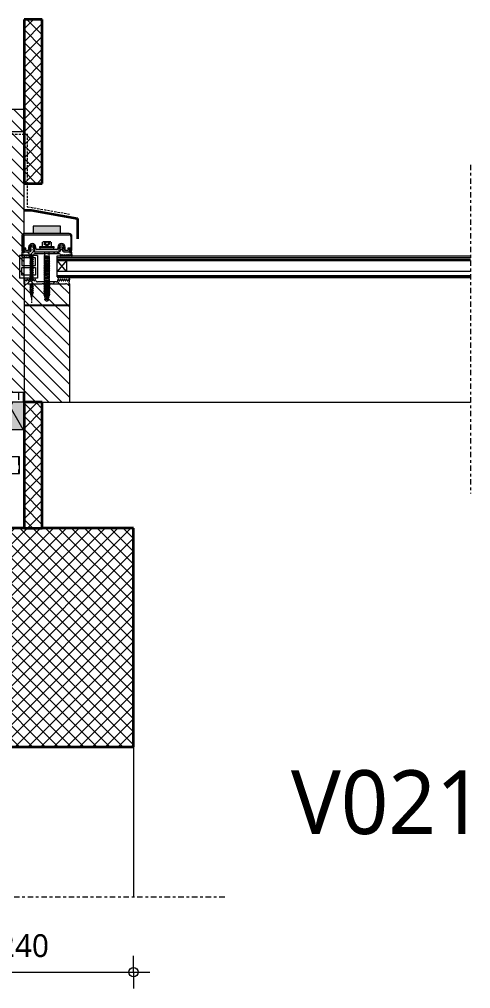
# Model space of a CAD drawing. Header units: millimetres. Extents: x 1789 to 13769, y 2055 to 27197.
# Drawn here: x 8488 to 8982, y 11541 to 12604 of the extents above; entities that cross this region are included whole.
import ezdxf

# ---------------------------------------------------------------- set-up
doc = ezdxf.new("R2010")
doc.units = ezdxf.units.MM
for name, pattern in [('MV_center', [15, 6, -3, 3, -3]), ('MV_hartlijn_staal', [6.6, 5, -0.8, 0, -0.8]), ('MV_hidden', [3.75, 2.5, -1.25])]:
    doc.linetypes.add(name, pattern=pattern)
for name, color, linetype, lineweight in [('A-ANNO-DIMS', 211, 'Continuous', 13), ('A-ANNO-DIMS-10', 211, 'Continuous', 13), ('A-DETL', 90, 'Continuous', 13), ('A-DETL-GENF', 92, 'Continuous', 18), ('A-DETL-THIN', 151, 'Continuous', 18), ('G-ANNO-TEXT', 231, 'Continuous', 13)]:
    doc.layers.add(name, color=color, linetype=linetype, lineweight=lineweight)
doc.styles.add('Segoe UI_2', font='segoeui.ttf', dxfattribs={"height": 25})
doc.styles.add('Segoe UI_3', font='segoeui.ttf', dxfattribs={"height": 70})
doc.dimstyles.new('2_5_mm_1', dxfattribs={"dimscale": 304.8, "dimtxt": 26.184099, "dimasz": 0.032808, "dimexe": 0.059055, "dimexo": 0.0625, "dimgap": 0.029528, "dimtad": 1, "dimdec": 0, "dimzin": 0, "dimdsep": 46, "dimtxsty": 'Segoe UI_2', "dimblk1": 'DOTBLANK', "dimblk2": 'DOTBLANK', "dimsah": 1, "dimcen": 0.09, "dimdle": 0.059055, "dimazin": 0, "dimtfac": 1, "dimtdec": 4, "dimtix": 1, "dimtmove": 0, "dimatfit": 3, "dimfxl": 0.059055, "dimfxlon": 1, "dimtvp": 1, "dimtfill": 1, "dimtolj": 1, "dimtzin": 0, "dimarcsym": 2})
pattern_1 = [(90, (0, 0), (-19.05, 1e-15), []), (90, (9.525, 0), (-19.05, 1e-15), [9.525, -4.762])]
pattern_2 = [(135, (0, 0), (-7.071068, -7.071068), [])]
pattern_3 = [(45, (0, 0), (-7.071068, 7.071068), []), (135, (0, 0), (-7.071068, -7.071068), [])]
pattern_4 = [(45, (0, 0), (-14.142136, 14.142136), []), (135, (0, 0), (-14.142136, -14.142136), [])]

# ---------------------------------------------------------------- blocks, each defined once
blk = doc.blocks.new('31 dubbel_glas - Type 1-3307102-Details Restauratie 1-10')
at = {"layer": 'A-DETL-GENF', "lineweight": 13}
for p, q in [((76.9, 23), (530, 23)), ((530, 23), (530, 0)), ((76.9, 17), (530, 17)), ((520, 5), (520, 17)), ((520, 17), (530, 5)), ((520, 5), (530, 17)), ((530, 5), (76.9, 5)), ((513.6, 0), (76.9, 0)), ((516.8, 0), (514.6, 0)), ((519, 0), (517.5, 0)), ((521.2, 0), (519.7, 0)), ((523.4, 0), (521.9, 0)), ((525.6, 0), (524.1, 0)), ((530, 0), (526.3, 0))]:
    blk.add_line(p, q, dxfattribs=at)
blk = doc.blocks.new('NLRS_00_DI_maskeer - Type 1-4234639-Details Restauratie 1-10')
at = {"layer": 'A-DETL-GENF', "linetype": 'MV_center'}
blk.add_line((340, 0), (-100, 0), dxfattribs=at)
blk = doc.blocks.new('42 isolatie - Type 1-3773655-Details Restauratie 1-10')
at = {"layer": 'A-DETL-GENF'}
blk.add_hatch(color=256, dxfattribs=at).paths.add_polyline_path([(0.3, 30.8), (0.3, 0.8), (720.4, 0.8), (720.4, 30.8), (114.6, 30.8)])
at = {"layer": 'A-DETL-GENF', "lineweight": 13}
h = blk.add_hatch(dxfattribs=at)
h.set_pattern_fill('FP_13', color=256, style=0, pattern_type=2)
h.set_pattern_definition([(60, (-2380.567, 120.812), (-25.98076, 15), []), (120, (-2380.567, 120.812), (-25.98076, -15), [])])
h.paths.add_polyline_path([(0.3, 30.8), (0.3, 0.8), (720.4, 0.8), (720.4, 30.8), (114.6, 30.8)])
at = {"layer": 'A-DETL-GENF'}
for p, q in [((720.4, 30.8), (0.3, 30.8)), ((0.3, 30.8), (0.3, 0.8)), ((720.4, 30.8), (0.3, 30.8)), ((0.3, 0.8), (720.4, 0.8)), ((0.3, 0.8), (720.4, 0.8))]:
    blk.add_line(p, q, dxfattribs=at)
blk = doc.blocks.new('28 schroeven 2D - Verzonken schroef 4_0x50mm-4442965-Details Restauratie 1-10')
at = {"layer": 'A-DETL-GENF', "linetype": 'MV_hartlijn_staal', "lineweight": 13}
for p, q in [((0, 35), (0, 55.9)), ((0, 3.2), (0, 30.3)), ((0, -7.4), (0, -5.3)), ((0, -9.1), (0, -8.9))]:
    blk.add_line(p, q, dxfattribs=at)
at = {"layer": 'A-DETL-GENF', "lineweight": 5}
for p, q in [((-2, 44.9), (-1.3, 44.3)), ((2, 44), (-2, 44.9)), ((-1.3, 46.7), (-0.5, 46)), ((1.3, 46.1), (-1.3, 46.7)), ((-1, 45), (0, 50)), ((-1, 35), (-1, 45)), ((-0.5, 48.7), (0.2, 48.1)), ((0.5, 48.5), (-0.5, 48.7)), ((-0.2, 49.1), (0.5, 48.5)), ((0, 50), (1, 45)), ((0.5, 46.7), (1.3, 46.1)), ((1, 45), (1, 35)), ((1.3, 44.6), (2, 44)), ((-2, 42.5), (-1.3, 41.8)), ((2, 41.5), (-2, 42.5)), ((-2, 40), (-1.3, 39.4)), ((2, 39.1), (-2, 40)), ((-2, 37.6), (-1.3, 36.9)), ((2, 36.7), (-2, 37.6)), ((-1.6, 35), (-2, 35.1)), ((1.3, 42.2), (2, 41.5)), ((1.3, 39.7), (2, 39.1)), ((1.3, 37.3), (2, 36.7)), ((-2, 30.3), (-1.3, 29.6)), ((2, 29.3), (-2, 30.3)), ((-2, 27.8), (-1.3, 27.2)), ((2, 26.9), (-2, 27.8)), ((-2, 25.4), (-1.3, 24.8)), ((2, 24.5), (-2, 25.4)), ((-2, 23), (-1.3, 22.3)), ((2, 22), (-2, 23)), ((-1, 4.3), (-1, 31.7)), ((1, 31.4), (1, 4.5)), ((1.3, 30), (2, 29.3)), ((1.3, 27.5), (2, 26.9)), ((1.3, 25.1), (2, 24.5)), ((1.3, 22.7), (2, 22)), ((-2, 20.5), (-1.3, 19.9)), ((2, 19.6), (-2, 20.5)), ((-2, 18.1), (-1.3, 17.4)), ((2, 17.2), (-2, 18.1)), ((-2, 15.6), (-1.3, 15)), ((2, 14.7), (-2, 15.6)), ((-2, 13.2), (-1.3, 12.6)), ((2, 12.3), (-2, 13.2)), ((-2, 10.8), (-1.3, 10.1)), ((2, 9.8), (-2, 10.8)), ((1.3, 20.2), (2, 19.6)), ((1.3, 17.8), (2, 17.2)), ((1.3, 15.4), (2, 14.7)), ((1.3, 12.9), (2, 12.3)), ((-2, 8.3), (-1.3, 7.7)), ((2, 7.4), (-2, 8.3)), ((-2, 5.9), (-1.3, 5.3)), ((2, 5), (-2, 5.9)), ((-0.9, 4), (0.2, 3.6)), ((1.3, 10.5), (2, 9.8)), ((1.3, 8), (2, 7.4)), ((1.3, 5.6), (2, 5))]:
    blk.add_line(p, q, dxfattribs=at)
for points in [[(-2, 44.9), (-1.5, 45.1), (1.3, 44.6)], [(-2, 42.5), (-1.5, 42.7), (1.3, 42.2)], [(-1.3, 46.7), (-1, 46.8), (0.5, 46.7)], [(-1.3, 44.3), (1.8, 43.7), (2, 44)], [(-0.5, 48.7), (-0.5, 48.8), (-0.2, 49.1)], [(-0.5, 46), (1.2, 45.9), (1.3, 46.1)], [(0.2, 48.1), (0.5, 48.4), (0.5, 48.5)], [(-2, 40), (-1.5, 40.3), (1.3, 39.7)], [(-2, 37.6), (-1.5, 37.8), (1.3, 37.3)], [(-2, 35.1), (-1.6, 35.3), (-0.1, 35.1)], [(-1.3, 41.8), (1.8, 41.3), (2, 41.5)], [(-1.3, 39.4), (1.8, 38.9), (2, 39.1)], [(-1.3, 36.9), (1.8, 36.4), (2, 36.7)], [(-2, 30.3), (-1.5, 30.5), (1.3, 30)], [(-2, 27.8), (-1.5, 28.1), (1.3, 27.5)], [(-2, 25.4), (-1.5, 25.6), (1.3, 25.1)], [(-2, 23), (-1.5, 23.2), (1.3, 22.7)], [(-1.3, 29.6), (1.8, 29.1), (2, 29.3)], [(-1.3, 27.2), (1.8, 26.7), (2, 26.9)], [(-1.3, 24.8), (1.8, 24.2), (2, 24.5)], [(-1.3, 22.3), (1.8, 21.8), (2, 22)], [(-2, 20.5), (-1.5, 20.8), (1.3, 20.2)], [(-2, 18.1), (-1.5, 18.3), (1.3, 17.8)], [(-2, 15.6), (-1.5, 15.9), (1.3, 15.4)], [(-2, 13.2), (-1.5, 13.5), (1.3, 12.9)], [(-2, 10.8), (-1.5, 11), (1.3, 10.5)], [(-1.3, 19.9), (1.8, 19.4), (2, 19.6)], [(-1.3, 17.4), (1.8, 16.9), (2, 17.2)], [(-1.3, 15), (1.8, 14.5), (2, 14.7)], [(-1.3, 12.6), (1.8, 12.1), (2, 12.3)], [(-2, 8.3), (-1.5, 8.6), (1.3, 8)], [(-2, 5.9), (-1.5, 6.1), (1.3, 5.6)], [(-1.3, 10.1), (1.8, 9.6), (2, 9.8)], [(-1.3, 7.7), (1.8, 7.2), (2, 7.4)], [(-1.3, 5.3), (1.8, 4.8), (2, 5)]]:
    blk.add_open_spline(points, degree=2, dxfattribs=at)
blk = doc.blocks.new('NLRS_00_DI_maskeer - Type 1-4234702-Details Restauratie 1-10')
at = {"layer": 'A-DETL-GENF', "linetype": 'MV_center'}
blk.add_line((260.6, 0), (-100, 0), dxfattribs=at)
blk = doc.blocks.new('DIMBLOCK282-Details Restauratie 1-10')
at = {"layer": 'A-ANNO-DIMS-10'}
for p, q in [((8372.7, 11559.1), (8372.7, 11577.1)), ((8612.7, 11559.1), (8612.7, 11577.1)), ((8354.7, 11559.1), (8630.7, 11559.1)), ((8372.7, 11559.1), (8372.7, 11541.1)), ((8612.7, 11559.1), (8612.7, 11541.1))]:
    blk.add_line(p, q, dxfattribs=at)
for centre in [(8372.7, 11559.1), (8612.7, 11559.1)]:
    blk.add_circle(centre, 5, dxfattribs=at)
at = {"layer": 'A-ANNO-DIMS-10', "color": 0, "insert": (8464.1, 11600.7), "char_height": 25, "width": 68.555, "attachment_point": 1, "line_spacing_factor": 1.142579, "style": 'Segoe UI_2', "bg_fill": 3, "box_fill_scale": 1.25, "bg_fill_color": 9, "bg_fill_true_color": 13158600, "bg_fill_transparency": 0}
blk.add_mtext('240', dxfattribs=at)
blk = doc.blocks.new('_DotBlank')
at = {"color": 0, "linetype": 'ByBlock', "lineweight": -2}
blk.add_line((-0.5, 0), (-1, 0), dxfattribs=at)
blk.add_circle((0, 0), 0.5, dxfattribs=at)

msp = doc.modelspace()

# ---------------------------------------------------------------- hatches: boundary and pattern name
at = {"layer": 'A-DETL-GENF', "lineweight": 13}
h = msp.add_hatch(dxfattribs=at)
h.set_pattern_fill('FP_21', color=250, style=0, pattern_type=2)
h.set_pattern_definition(pattern_3)
h.paths.add_polyline_path([(8492.7, 12424.3), (8512.7, 12424.3), (8512.7, 12604.3), (8492.7, 12604.3), (8492.7, 12425)])
h = msp.add_hatch(dxfattribs=at)
h.set_pattern_fill('FP_2', color=250, style=0, pattern_type=2)
h.set_pattern_definition(pattern_2)
h.paths.add_polyline_path([(8492.7, 12481.3), (8492.7, 12505.3), (8444.7, 12505.3), (8444.7, 12481.3)])
h = msp.add_hatch(dxfattribs=at)
h.set_pattern_fill('FP_2', color=250, style=0, pattern_type=2)
h.set_pattern_definition(pattern_2)
h.paths.add_polyline_path([(8454.7, 12195.3), (8492.7, 12195.3), (8492.6, 12346.3), (8492.3, 12346.3), (8492.1, 12346.2), (8490.5, 12344.1), (8490, 12344.4), (8490.5, 12348.7), (8490.7, 12349.2), (8491.1, 12348.7), (8491.7, 12348.4), (8492.3, 12348.3), (8492.7, 12348.5), (8492.6, 12350.1), (8492.3, 12350.4), (8492.6, 12351.1), (8492.7, 12351.4), (8492.6, 12352.4), (8491.4, 12352.4), (8491.4, 12351.4), (8492.2, 12351.4), (8492.2, 12350), (8492.4, 12349.9), (8492.6, 12349.2), (8492.3, 12349), (8491.7, 12349), (8490.9, 12349.4), (8490.4, 12350.1), (8490.2, 12351), (8490.3, 12367.1), (8490.6, 12367.9), (8491, 12368.4), (8491.9, 12369), (8492.7, 12369.3), (8492.7, 12481.3), (8454.7, 12481.3), (8454.7, 12207.5)])
h.paths.add_polyline_path([(8491.4, 12353.2), (8492.7, 12353.2), (8492.7, 12368), (8492.2, 12367.8), (8491.9, 12367.6), (8491.6, 12367.1), (8491.4, 12366.8), (8491.4, 12366.3), (8491.4, 12357)])
at = {"layer": 'A-DETL-GENF'}
msp.add_hatch(color=7, dxfattribs=at).paths.add_polyline_path([(8502.7, 12369.3), (8532.7, 12369.3), (8532.7, 12377.6), (8502.7, 12377.6), (8502.7, 12370.6)])
h = msp.add_hatch(color=7, dxfattribs=at)
h.paths.add_polyline_path([(8543.2, 12349), (8543.7, 12349.1), (8544.2, 12349.3), (8544.6, 12349.6), (8544.9, 12350), (8545.1, 12350.5), (8545.2, 12351), (8545.1, 12367), (8544.9, 12367.6), (8544.5, 12368.2), (8544, 12368.6), (8543.5, 12369), (8542.8, 12369.2), (8542.2, 12369.3), (8492.4, 12369.2), (8491.7, 12368.9), (8491, 12368.4), (8490.6, 12367.8), (8490.3, 12367.1), (8490.2, 12366.3), (8490.2, 12350.5), (8490.6, 12349.7), (8491.3, 12349.2), (8492.2, 12349), (8492.5, 12349.1), (8492.6, 12349.4), (8492.3, 12350), (8492.2, 12350), (8492.2, 12351.4), (8491.4, 12351.4), (8491.4, 12352.4), (8494.7, 12352.4), (8494.7, 12353.2), (8491.4, 12353.2), (8491.4, 12366.8), (8491.6, 12367.2), (8491.9, 12367.6), (8492.3, 12367.9), (8492.7, 12368), (8493.2, 12368.1), (8542.6, 12368), (8543.1, 12367.9), (8543.4, 12367.6), (8543.7, 12367.2), (8543.9, 12366.8), (8544, 12366.3), (8544, 12353.2), (8540.7, 12353.2), (8540.7, 12352.4), (8544, 12352.4), (8544, 12351.6), (8543.2, 12351.2), (8543.2, 12350), (8542.9, 12349.9), (8542.7, 12349.3), (8543, 12349)])
h.paths.add_polyline_path([(8493.2, 12349.3), (8499.2, 12349.3), (8499.5, 12350.2), (8499.2, 12351.1), (8499.2, 12354.9), (8499.4, 12355.5), (8499.8, 12356), (8500.2, 12356.4), (8500.8, 12356.6), (8501.4, 12356.8), (8502, 12356.8), (8502.5, 12356.6), (8503.1, 12356.4), (8503.5, 12356), (8503.9, 12355.5), (8504.1, 12354.9), (8504.2, 12354.3), (8504.2, 12351.1), (8503.8, 12350.2), (8504.2, 12349.3), (8531.2, 12349.3), (8531.5, 12350.2), (8531.2, 12351.1), (8531.2, 12354.9), (8531.4, 12355.5), (8531.8, 12356), (8532.2, 12356.4), (8532.8, 12356.6), (8533.4, 12356.8), (8534, 12356.8), (8534.5, 12356.6), (8535.1, 12356.4), (8535.5, 12356), (8535.9, 12355.5), (8536.1, 12354.9), (8536.2, 12354.3), (8536.2, 12351.1), (8535.8, 12350.2), (8536.2, 12349.3), (8542.1, 12349.3), (8542.9, 12350.3), (8542.7, 12351), (8542.2, 12351.6), (8541.4, 12351.8), (8540.7, 12351.6), (8540.7, 12350.7), (8537.7, 12350.7), (8537.7, 12354.3), (8537.5, 12355.3), (8537.1, 12356.3), (8536.5, 12357.1), (8535.7, 12357.8), (8534.7, 12358.2), (8533.4, 12358.3), (8532.6, 12358.2), (8531.7, 12357.8), (8530.8, 12357.1), (8530.2, 12356.3), (8529.8, 12355.3), (8529.7, 12354.3), (8529.6, 12352.5), (8529.4, 12352.1), (8528.9, 12351.8), (8528.7, 12351.8), (8506.4, 12351.8), (8506, 12352.1), (8505.7, 12352.5), (8505.7, 12352.8), (8505.7, 12354.3), (8505.5, 12355.3), (8505.1, 12356.3), (8504.5, 12357.1), (8503.7, 12357.8), (8502.7, 12358.2), (8501.7, 12358.3), (8500.6, 12358.2), (8499.7, 12357.8), (8498.8, 12357), (8498.2, 12356.3), (8497.8, 12355.3), (8497.7, 12354.3), (8497.7, 12350.7), (8494.6, 12350.7), (8494.6, 12351.6), (8493.9, 12351.8), (8493.1, 12351.6), (8492.6, 12351.1), (8492.3, 12350.4)])
at = {"layer": 'A-DETL-GENF', "lineweight": 13}
h = msp.add_hatch(dxfattribs=at)
h.set_pattern_fill('FP_46', color=250, style=0, pattern_type=2)
h.set_pattern_definition(pattern_4)
h.paths.add_polyline_path([(8545, 12344.1), (8545.6, 12344.4), (8545.1, 12348.4), (8544.8, 12349.2), (8544.4, 12348.7), (8543.9, 12348.4), (8543.2, 12348.3), (8542.7, 12348.6), (8542.1, 12349.3), (8535.7, 12349.4), (8535.4, 12349.7), (8535.2, 12350), (8535.1, 12352.6), (8535.3, 12352.8), (8535.6, 12352.8), (8536.2, 12352.6), (8536.1, 12353.8), (8534.6, 12354.6), (8533, 12354.6), (8531.2, 12353.4), (8531.2, 12352.6), (8531.3, 12352.6), (8532.3, 12352.8), (8532.6, 12352.6), (8532.7, 12352.2), (8532.3, 12349.7), (8532, 12349.4), (8531.5, 12349.3), (8503.3, 12349.4), (8503, 12349.7), (8502.9, 12350), (8502.7, 12352.6), (8503, 12352.8), (8503.2, 12352.8), (8504.2, 12352.6), (8504.1, 12353.6), (8502.3, 12354.6), (8500.7, 12354.6), (8499.2, 12353.7), (8499.2, 12352.6), (8500, 12352.8), (8500.3, 12352.6), (8500.3, 12352.2), (8499.9, 12349.7), (8499.5, 12349.3), (8499.2, 12349.3), (8493.4, 12349.3), (8492.6, 12348.4), (8492, 12348.3), (8491.4, 12348.5), (8490.9, 12348.9), (8490.7, 12349.2), (8490.4, 12348.4), (8490, 12344.4), (8490.5, 12344.1), (8492.4, 12346.3), (8492.7, 12346.2), (8492.8, 12346), (8493.2, 12344.8), (8493.8, 12344.7), (8493.9, 12344.8), (8494.4, 12346.2), (8494.8, 12346.2), (8495, 12346), (8495.4, 12344.8), (8496, 12344.7), (8496.1, 12344.8), (8496.6, 12346.2), (8497, 12346.2), (8497.2, 12346), (8497.6, 12344.8), (8498.2, 12344.7), (8498.3, 12344.8), (8498.8, 12346.2), (8499.2, 12346.2), (8499.4, 12346), (8499.8, 12344.8), (8500.4, 12344.7), (8500.5, 12344.8), (8501, 12346.2), (8501.4, 12346.2), (8501.6, 12346), (8502.2, 12344.7), (8502.5, 12344.4), (8502.8, 12344.4), (8502.8, 12345.8), (8503, 12346.3), (8503.3, 12346.7), (8504.2, 12347.2), (8504.2, 12347.2), (8504.8, 12347.3), (8516.9, 12347.3), (8517.6, 12348), (8518.2, 12347.3), (8531.2, 12347.3), (8532, 12346.9), (8532.6, 12346.2), (8532.8, 12345.3), (8532.8, 12344.4), (8533.2, 12344.5), (8533.5, 12344.8), (8533.6, 12345), (8534, 12346.2), (8534.4, 12346.2), (8534.6, 12346), (8535.2, 12344.7), (8535.7, 12344.8), (8536.2, 12346.2), (8536.6, 12346.2), (8536.8, 12346), (8537.4, 12344.7), (8537.9, 12344.8), (8538.4, 12346.2), (8538.8, 12346.2), (8539, 12346), (8539.6, 12344.7), (8540.1, 12344.8), (8540.6, 12346.2), (8541, 12346.2), (8541.2, 12346), (8541.8, 12344.7), (8542.3, 12344.8), (8542.9, 12346.2), (8543.1, 12346.3), (8543.4, 12346.2)])
h = msp.add_hatch(dxfattribs=at)
h.set_pattern_fill('FP_46', color=250, style=0, pattern_type=2)
h.set_pattern_definition(pattern_4)
h.paths.add_polyline_path([(8517, 12300), (8518.6, 12300.1), (8518.9, 12300.4), (8519, 12300.6), (8521.1, 12306.4), (8519.9, 12307.4), (8520, 12312), (8520.3, 12312.8), (8520.7, 12313.4), (8521.4, 12313.8), (8522.1, 12314.1), (8522.9, 12314.3), (8539.1, 12314.2), (8539.9, 12313.9), (8540.8, 12313.4), (8541.7, 12312.7), (8542.2, 12313), (8542.4, 12316.2), (8542.7, 12319.4), (8542.2, 12319.6), (8540.3, 12317.4), (8540, 12317.5), (8539.8, 12317.7), (8539.5, 12318.9), (8538.8, 12318.9), (8538.2, 12317.6), (8537.9, 12317.5), (8537.6, 12317.7), (8537.3, 12318.9), (8536.6, 12318.9), (8536, 12317.6), (8535.7, 12317.5), (8535.4, 12317.7), (8535.1, 12318.9), (8534.4, 12318.9), (8533.8, 12317.6), (8533.5, 12317.5), (8533.2, 12317.7), (8532.9, 12318.9), (8532.2, 12318.9), (8531.6, 12317.6), (8531.3, 12317.5), (8531, 12317.7), (8530.5, 12319.1), (8530.1, 12319.3), (8529.9, 12319.3), (8529.9, 12318), (8529.5, 12317.2), (8528.8, 12316.6), (8527.9, 12316.4), (8519.3, 12316.4), (8517.7, 12314.8), (8516, 12316.4), (8507, 12316.5), (8506.1, 12316.9), (8505.6, 12317.6), (8505.4, 12318.4), (8505.4, 12319.3), (8505, 12319.2), (8504.7, 12318.9), (8504.6, 12318.7), (8504.1, 12317.6), (8503.8, 12317.5), (8503.5, 12317.7), (8503.1, 12319), (8502.4, 12318.9), (8501.9, 12317.6), (8501.6, 12317.5), (8501.3, 12317.7), (8500.9, 12319), (8500.2, 12318.9), (8499.7, 12317.6), (8499.4, 12317.5), (8499.1, 12317.7), (8498.7, 12319), (8498, 12318.9), (8497.5, 12317.6), (8497.2, 12317.5), (8496.9, 12317.7), (8496.5, 12319), (8495.8, 12318.9), (8495.3, 12317.5), (8495, 12317.4), (8494.8, 12317.6), (8493.1, 12319.6), (8492.6, 12319.4), (8493.1, 12315.4), (8493.2, 12313), (8493.6, 12312.7), (8493.9, 12312.8), (8494.6, 12313.4), (8495.4, 12313.9), (8496.3, 12314.2), (8497.2, 12314.3), (8513.2, 12314.1), (8514, 12313.8), (8514.6, 12313.4), (8515.1, 12312.8), (8515.4, 12312), (8515.5, 12311.3), (8515.5, 12307.4), (8514.2, 12306.4), (8516.6, 12300.2), (8516.8, 12300.1)])
h.paths.add_polyline_path([(8517.7, 12300.8), (8517.4, 12300.9), (8517.2, 12301.1), (8515.7, 12305.5), (8515.8, 12306.2), (8516.4, 12307.3), (8516.4, 12307.7), (8516.7, 12311.1), (8517, 12311.5), (8517.4, 12311.7), (8517.9, 12311.7), (8518.3, 12311.5), (8518.6, 12311.1), (8518.7, 12310.8), (8519, 12307.3), (8519.3, 12306.5), (8519.6, 12305.9), (8519.6, 12305.2), (8517.9, 12300.8), (8517.8, 12300.8)])
h = msp.add_hatch(dxfattribs=at)
h.set_pattern_fill('FP_2', color=250, style=0, pattern_type=2)
h.set_pattern_definition(pattern_2)
h.paths.add_polyline_path([(8542.7, 12184.3), (8542.7, 12314.3), (8542.2, 12314.3), (8542.2, 12313), (8541.6, 12312.8), (8541.3, 12313), (8540.3, 12313.7), (8539.9, 12313.9), (8539.1, 12314.2), (8537.8, 12314.3), (8522.1, 12314.1), (8521.4, 12313.8), (8520.7, 12313.4), (8520.3, 12312.8), (8519.9, 12311.6), (8519.9, 12310.8), (8519.9, 12307.4), (8521.1, 12306.4), (8518.7, 12300.2), (8518.3, 12300), (8516.8, 12300.1), (8516.4, 12300.4), (8516.2, 12301.1), (8514.2, 12306.4), (8515.5, 12307.4), (8515.4, 12312), (8515, 12312.8), (8514.5, 12313.4), (8514, 12313.8), (8513.2, 12314.1), (8512.5, 12314.3), (8496.3, 12314.2), (8495.1, 12313.7), (8494.6, 12313.4), (8493.6, 12312.7), (8493.2, 12313), (8493.1, 12314.3), (8492.7, 12314.3), (8492.7, 12184.3), (8512.7, 12184.3)])
h.paths.add_polyline_path([(8517.7, 12300.8), (8518, 12300.9), (8518.1, 12301.1), (8519.7, 12305.5), (8519.5, 12306.2), (8518.9, 12307.4), (8518.9, 12307.7), (8518.5, 12311.3), (8518.3, 12311.5), (8517.9, 12311.7), (8517.4, 12311.7), (8517, 12311.5), (8516.7, 12311.1), (8516.7, 12310.8), (8516.3, 12307.2), (8516, 12306.5), (8515.7, 12305.9), (8515.7, 12305.2), (8517.4, 12300.8), (8517.6, 12300.8)])
h = msp.add_hatch(dxfattribs=at)
h.set_pattern_fill('FP_3', color=250, style=0, pattern_type=2)
h.set_pattern_definition(pattern_1)
h.paths.add_polyline_path([(8492.7, 12184.3), (8492.7, 12195.3), (7772.6, 12195.3), (7772.6, 12184.3), (8454.7, 12184.3)])
h = msp.add_hatch(dxfattribs=at)
h.set_pattern_fill('FP_21', color=250, style=0, pattern_type=2)
h.set_pattern_definition(pattern_3)
h.paths.add_polyline_path([(8492.7, 12046.3), (8512.7, 12046.3), (8512.7, 12184.3), (8492.7, 12184.3), (8492.7, 12098.8)])
h = msp.add_hatch(dxfattribs=at)
h.set_pattern_fill('FP_3', color=250, style=0, pattern_type=2)
h.set_pattern_definition(pattern_1)
h.paths.add_polyline_path([(8487.6, 12106.3), (8487.6, 12124.3), (7772.6, 12124.3), (7772.6, 12106.3), (8378.4, 12106.3)])
h = msp.add_hatch(dxfattribs=at)
h.set_pattern_fill('FP_21', color=250, style=0, pattern_type=2)
h.set_pattern_definition(pattern_3)
h.paths.add_polyline_path([(8492.7, 11806.3), (8612.7, 11806.3), (8612.7, 12046.3), (8372.7, 12046.3), (8372.7, 11806.3)])

# ---------------------------------------------------------------- linework, layer by layer
at = {"layer": 'A-DETL', "lineweight": 35}
for p, q in [((8512.7, 12604.3), (8492.7, 12604.3)), ((8492.7, 12604.3), (8492.7, 12424.3)), ((8512.7, 12424.3), (8512.7, 12604.3)), ((8492.7, 12424.3), (8512.7, 12424.3)), ((8492.7, 12394.9), (8500.5, 12394.9)), ((8500.5, 12394.9), (8551.4, 12386)), ((8551.4, 12386), (8551.4, 12363.7)), ((8492.7, 12184.3), (8492.7, 12195.3)), ((8512.7, 12184.3), (8492.7, 12184.3)), ((8492.7, 12184.3), (8492.7, 12046.3)), ((8512.7, 12046.3), (8512.7, 12184.3)), ((8492.7, 12046.3), (8372.7, 12046.3)), ((8492.7, 12046.3), (8512.7, 12046.3)), ((8612.7, 12046.3), (8512.7, 12046.3)), ((8612.7, 11806.3), (8612.7, 12046.3)), ((8372.7, 11806.3), (8612.7, 11806.3))]:
    msp.add_line(p, q, dxfattribs=at)
at = {"layer": 'A-DETL', "lineweight": 18}
for p, q in [((8492.7, 12505.3), (8444.7, 12505.3)), ((8444.7, 12481.3), (8492.7, 12481.3)), ((8492.7, 12369.2), (8492.7, 12424.3)), ((8490.2, 12366.3), (8490.2, 12351)), ((8491.4, 12353.2), (8491.4, 12366.3)), ((8492.7, 12353.2), (8492.7, 12368)), ((8542.2, 12369.3), (8493.2, 12369.3)), ((8493.2, 12368.1), (8542.2, 12368.1)), ((8544, 12366.3), (8544, 12353.2)), ((8545.2, 12351), (8545.2, 12366.3)), ((8490.4, 12348.4), (8490, 12344.4)), ((8490.7, 12349.2), (8490.4, 12348.4)), ((8490.5, 12344.1), (8492.1, 12346.2)), ((8494.7, 12353.2), (8491.4, 12353.2)), ((8491.4, 12351.4), (8491.4, 12352.4)), ((8491.4, 12352.4), (8494.7, 12352.4)), ((8492.2, 12351.4), (8491.4, 12351.4)), ((8492.2, 12350), (8492.2, 12351.4)), ((8492.3, 12350.4), (8493.2, 12349.3)), ((8492.7, 12351.2), (8492.7, 12352.4)), ((8492.7, 12348.5), (8492.7, 12349.9)), ((8492.7, 12319.4), (8492.7, 12346.2)), ((8492.8, 12346), (8493.2, 12344.8)), ((8493.2, 12349.3), (8499.2, 12349.3)), ((8493.9, 12344.8), (8494.3, 12346)), ((8494.6, 12350.7), (8494.6, 12351.6)), ((8497.7, 12350.7), (8494.6, 12350.7)), ((8494.7, 12352.4), (8494.7, 12353.2)), ((8495, 12346), (8495.4, 12344.8)), ((8496.1, 12344.8), (8496.5, 12346)), ((8497.2, 12346), (8497.6, 12344.8)), ((8497.7, 12354.3), (8497.7, 12350.7)), ((8498.3, 12344.8), (8498.7, 12346)), ((8500.7, 12354.6), (8499.2, 12353.7)), ((8499.2, 12351.1), (8499.2, 12354.3)), ((8499.2, 12352.6), (8499.7, 12352.8)), ((8499.5, 12350.2), (8499.2, 12351.1)), ((8499.2, 12349.3), (8499.5, 12350.2)), ((8499.4, 12346), (8499.8, 12344.8)), ((8500.3, 12352.2), (8500.1, 12350)), ((8500.5, 12344.8), (8500.9, 12346)), ((8502.3, 12354.6), (8500.7, 12354.6)), ((8501.6, 12346), (8501.9, 12345)), ((8504.2, 12353.5), (8502.3, 12354.6)), ((8502.9, 12350), (8502.7, 12352.2)), ((8502.8, 12344.4), (8502.8, 12345.3)), ((8503.2, 12352.8), (8504, 12352.6)), ((8504.2, 12349.3), (8503.7, 12349.3)), ((8504.2, 12351.1), (8503.8, 12350.2)), ((8503.8, 12350.2), (8504.2, 12349.3)), ((8504.2, 12354.3), (8504.2, 12351.1)), ((8504.2, 12349.3), (8531.2, 12349.3)), ((8504.8, 12347.3), (8516.9, 12347.3)), ((8505.7, 12352.8), (8505.7, 12354.3)), ((8528.7, 12351.8), (8506.7, 12351.8)), ((8516.9, 12347.3), (8517.6, 12348)), ((8517.6, 12348), (8518.2, 12347.3)), ((8518.2, 12347.3), (8530.8, 12347.3)), ((8529.7, 12354.3), (8529.7, 12352.8)), ((8533, 12354.6), (8531.2, 12353.5)), ((8531.2, 12351.1), (8531.2, 12354.3)), ((8531.5, 12350.2), (8531.2, 12351.1)), ((8531.2, 12349.3), (8531.5, 12350.2)), ((8531.6, 12349.3), (8531.2, 12349.3)), ((8531.3, 12352.6), (8532.1, 12352.8)), ((8532.7, 12352.2), (8532.4, 12350)), ((8532.8, 12345.3), (8532.8, 12344.4)), ((8534.6, 12354.6), (8533, 12354.6)), ((8533.6, 12345), (8533.9, 12346)), ((8536.2, 12353.7), (8534.6, 12354.6)), ((8534.6, 12346), (8535, 12344.8)), ((8535.2, 12350), (8535, 12352.2)), ((8535.6, 12352.8), (8536.2, 12352.6)), ((8535.7, 12344.8), (8536.1, 12346)), ((8536.2, 12351.1), (8535.8, 12350.2)), ((8535.8, 12350.2), (8536.2, 12349.3)), ((8536.2, 12354.3), (8536.2, 12351.1)), ((8536.2, 12349.3), (8542.1, 12349.3)), ((8536.8, 12346), (8537.2, 12344.8)), ((8537.7, 12350.7), (8537.7, 12354.3)), ((8540.7, 12350.7), (8537.7, 12350.7)), ((8537.9, 12344.8), (8538.3, 12346)), ((8539, 12346), (8539.4, 12344.8)), ((8540.1, 12344.8), (8540.5, 12346)), ((8544, 12353.2), (8540.7, 12353.2)), ((8540.7, 12353.2), (8540.7, 12352.4)), ((8540.7, 12352.4), (8544, 12352.4)), ((8540.7, 12351.6), (8540.7, 12350.7)), ((8541.2, 12346), (8541.6, 12344.8)), ((8542.1, 12349.3), (8542.9, 12350.3)), ((8542.3, 12344.8), (8542.7, 12346)), ((8544, 12351.6), (8543.2, 12351.2)), ((8543.2, 12351.2), (8543.2, 12350)), ((8543.4, 12346.2), (8545, 12344.1)), ((8544, 12352.4), (8544, 12351.6)), ((8545.1, 12348.4), (8544.8, 12349.2)), ((8545.6, 12344.4), (8545.1, 12348.4)), ((8982.2, 12342.8), (8529.1, 12342.8)), ((8982.2, 12340.8), (8529.1, 12340.8)), ((8492.6, 12319.4), (8493.1, 12315.4)), ((8492.7, 12314.3), (8492.7, 12318.6)), ((8492.7, 12314.3), (8492.7, 12184.3)), ((8493.1, 12314.3), (8492.7, 12314.3)), ((8494.8, 12317.6), (8493.1, 12319.6)), ((8493.1, 12315.4), (8493.2, 12313)), ((8495.8, 12318.9), (8495.5, 12317.7)), ((8496.9, 12317.7), (8496.6, 12318.9)), ((8497.2, 12314.3), (8512.5, 12314.3)), ((8498, 12318.9), (8497.7, 12317.7)), ((8499.1, 12317.7), (8498.8, 12318.9)), ((8500.2, 12318.9), (8499.9, 12317.7)), ((8501.3, 12317.7), (8501, 12318.9)), ((8502.4, 12318.9), (8502.1, 12317.7)), ((8503.5, 12317.7), (8503.2, 12318.9)), ((8504.6, 12318.7), (8504.3, 12317.7)), ((8505.4, 12318.4), (8505.4, 12319.3)), ((8516, 12316.4), (8507.4, 12316.4)), ((8517.7, 12314.8), (8516, 12316.4)), ((8519.3, 12316.4), (8517.7, 12314.8)), ((8527.9, 12316.4), (8519.3, 12316.4)), ((8522.9, 12314.3), (8538.2, 12314.3)), ((8982.2, 12322.8), (8529.1, 12322.8)), ((8982.2, 12320.8), (8529.1, 12320.8)), ((8529.9, 12319.3), (8529.9, 12318.4)), ((8531, 12317.7), (8530.8, 12318.7)), ((8532.2, 12318.9), (8531.8, 12317.7)), ((8533.2, 12317.7), (8532.9, 12318.9)), ((8534.4, 12318.9), (8534, 12317.7)), ((8535.4, 12317.7), (8535.1, 12318.9)), ((8536.6, 12318.9), (8536.2, 12317.7)), ((8537.6, 12317.7), (8537.3, 12318.9)), ((8538.8, 12318.9), (8538.4, 12317.7)), ((8539.8, 12317.7), (8539.5, 12318.9)), ((8542.2, 12319.6), (8540.5, 12317.6)), ((8542.2, 12315.4), (8542.7, 12319.4)), ((8542.2, 12313), (8542.2, 12315.4)), ((8542.7, 12314.3), (8542.2, 12314.3)), ((8542.7, 12184.3), (8542.7, 12314.3)), ((8515.5, 12307.4), (8514.2, 12306.4)), ((8514.2, 12306.4), (8516.3, 12300.6)), ((8515.5, 12311.3), (8515.5, 12307.4)), ((8517.2, 12301.1), (8515.7, 12305.2)), ((8516.4, 12307.7), (8516.7, 12310.8)), ((8519.6, 12305.2), (8518.1, 12301.1)), ((8518.7, 12310.8), (8518.9, 12307.7)), ((8519, 12300.6), (8521.1, 12306.4)), ((8519.9, 12307.4), (8519.9, 12311.3)), ((8521.1, 12306.4), (8519.9, 12307.4)), ((8517, 12300), (8518.3, 12300)), ((8454.7, 12195.3), (8492.7, 12195.3)), ((8512.7, 12184.3), (8542.7, 12184.3)), ((8512.7, 12184.3), (8982.2, 12184.3)), ((8487.6, 12124.3), (7772.6, 12124.3)), ((8487.6, 12106.3), (8487.6, 12124.3)), ((7772.6, 12106.3), (8487.6, 12106.3)), ((8612.7, 11806.3), (8612.7, 11641.3))]:
    msp.add_line(p, q, dxfattribs=at)
at = {"layer": 'A-DETL', "linetype": 'MV_hidden', "lineweight": 18}
for p, q in [((7796.8, 12478.3), (8496.8, 12478.3)), ((8496.1, 12478.3), (8496.1, 12398.8)), ((8492.7, 12394.9), (8492.7, 12412.1)), ((8496.1, 12398.8), (8542.4, 12390.7))]:
    msp.add_line(p, q, dxfattribs=at)
at = {"layer": 'A-DETL'}
for p, q in [((8515.7, 12355.3), (8509.7, 12354.8)), ((8512.7, 12359.8), (8512.7, 12355.8)), ((8522.2, 12360.3), (8513.2, 12360.3)), ((8513.2, 12355.3), (8515.7, 12355.3)), ((8514.7, 12360.3), (8514.7, 12357.7)), ((8516.9, 12356.6), (8514.9, 12357.5)), ((8519.7, 12355.3), (8515.7, 12355.3)), ((8516.2, 12360.3), (8516.2, 12357.6)), ((8518.4, 12356.6), (8516.9, 12356.6)), ((8520.4, 12357.5), (8518.4, 12356.6)), ((8519.2, 12360.3), (8519.2, 12357.6)), ((8525.7, 12354.8), (8519.7, 12355.3)), ((8519.7, 12355.3), (8522.2, 12355.3)), ((8520.7, 12360.3), (8520.7, 12357.7)), ((8522.7, 12355.7), (8522.7, 12359.8)), ((8487.6, 12345.3), (8487.6, 12320.3)), ((8490.1, 12345.3), (8487.6, 12345.3)), ((8493, 12345.3), (8491.5, 12345.3)), ((8495.2, 12345.3), (8494.1, 12345.3)), ((8497.4, 12345.3), (8496.3, 12345.3)), ((8499.6, 12345.3), (8498.5, 12345.3)), ((8501.8, 12345.3), (8500.7, 12345.3)), ((8507.6, 12345.3), (8502.8, 12345.3)), ((8507.6, 12345.3), (8507.6, 12320.3)), ((8509.7, 12354.8), (8509.7, 12353.8)), ((8525.7, 12354.8), (8509.7, 12354.8)), ((8509.9, 12353.8), (8509.9, 12351.8)), ((8525.4, 12353.8), (8509.9, 12353.8)), ((8514.5, 12344.8), (8518.2, 12345.1)), ((8514.5, 12344.8), (8515.2, 12344.4)), ((8515, 12349.3), (8515, 12345.3)), ((8515, 12345.3), (8518.4, 12345.1)), ((8518.4, 12345.1), (8515.2, 12344.4)), ((8515.2, 12344.4), (8515.2, 12343.5)), ((8515.2, 12343.5), (8520.3, 12344.4)), ((8520.3, 12344.4), (8520.3, 12349.3)), ((8525.4, 12351.8), (8525.4, 12353.8)), ((8525.7, 12353.8), (8525.7, 12354.8)), ((8505.1, 12342.8), (8490.1, 12342.8)), ((8490.1, 12342.8), (8490.1, 12334.3)), ((8490.1, 12334.3), (8505.1, 12334.3)), ((8505.1, 12334.3), (8505.1, 12342.8)), ((8515.2, 12343.5), (8514.5, 12343)), ((8514.5, 12343), (8518, 12343.5)), ((8514.5, 12343), (8515.2, 12342.6)), ((8514.5, 12341.2), (8518.4, 12341.8)), ((8515.2, 12341.7), (8514.5, 12341.2)), ((8514.5, 12341.2), (8515.2, 12340.8)), ((8514.5, 12339.4), (8518.9, 12340.1)), ((8515.2, 12339.9), (8514.5, 12339.4)), ((8514.5, 12339.4), (8515.2, 12339)), ((8514.5, 12337.6), (8519.3, 12338.3)), ((8515.2, 12338.1), (8514.5, 12337.6)), ((8514.5, 12337.6), (8515.2, 12337.2)), ((8515.2, 12336.3), (8514.5, 12335.8)), ((8514.5, 12335.8), (8515.2, 12335.4)), ((8515.2, 12334.5), (8514.5, 12334)), ((8514.5, 12334), (8515.7, 12334.2)), ((8514.5, 12334), (8515.2, 12333.6)), ((8520.1, 12343.4), (8515.2, 12342.6)), ((8515.2, 12342.6), (8515.2, 12341.7)), ((8520.1, 12342.5), (8515.2, 12341.7)), ((8520.1, 12341.6), (8515.2, 12340.8)), ((8515.2, 12340.8), (8515.2, 12339.9)), ((8515.2, 12339.9), (8520.1, 12340.7)), ((8520.1, 12339.8), (8515.2, 12339)), ((8515.2, 12339), (8515.2, 12338.1)), ((8520.1, 12338.9), (8515.2, 12338.1)), ((8520.1, 12338), (8515.2, 12337.2)), ((8515.2, 12337.2), (8515.2, 12336.3)), ((8515.2, 12336.3), (8520.1, 12337.1)), ((8520.1, 12336.2), (8515.2, 12335.4)), ((8515.2, 12335.4), (8515.2, 12334.5)), ((8520.1, 12335.3), (8515.2, 12334.5)), ((8520.1, 12334.4), (8515.2, 12333.6)), ((8515.2, 12333.6), (8515.2, 12332.7)), ((8520.8, 12336.7), (8516.1, 12336.1)), ((8516.5, 12334.3), (8520.8, 12334.9)), ((8518.7, 12343.6), (8520.8, 12343.9)), ((8519.1, 12341.9), (8520.8, 12342.1)), ((8519.6, 12340.2), (8520.8, 12340.3)), ((8520.1, 12343.4), (8520.8, 12343.9)), ((8520.1, 12342.5), (8520.1, 12343.4)), ((8520.8, 12342.1), (8520.1, 12342.5)), ((8520.1, 12341.6), (8520.8, 12342.1)), ((8520.1, 12340.7), (8520.1, 12341.6)), ((8520.8, 12340.3), (8520.1, 12340.7)), ((8520.1, 12339.8), (8520.8, 12340.3)), ((8520.1, 12338.9), (8520.1, 12339.8)), ((8520.8, 12338.5), (8520.1, 12338.9)), ((8520.1, 12338), (8520.8, 12338.5)), ((8520.1, 12337.1), (8520.1, 12338)), ((8520.8, 12336.7), (8520.1, 12337.1)), ((8520.1, 12336.2), (8520.8, 12336.7)), ((8520.1, 12335.3), (8520.1, 12336.2)), ((8520.8, 12334.9), (8520.1, 12335.3)), ((8520.1, 12334.4), (8520.8, 12334.9)), ((8520.1, 12333.5), (8520.1, 12334.4)), ((8490.1, 12323.8), (8490.1, 12332.3)), ((8490.1, 12332.3), (8505.1, 12332.3)), ((8505.1, 12323.8), (8490.1, 12323.8)), ((8505.1, 12332.3), (8505.1, 12323.8)), ((8515.2, 12332.7), (8514.5, 12332.2)), ((8514.5, 12332.2), (8516.2, 12332.5)), ((8514.5, 12332.2), (8515.2, 12331.8)), ((8515.2, 12330.9), (8514.5, 12330.4)), ((8514.5, 12330.4), (8516.6, 12330.7)), ((8514.5, 12330.4), (8515.2, 12330)), ((8515.2, 12329.1), (8514.5, 12328.6)), ((8514.5, 12328.6), (8517.1, 12329)), ((8514.5, 12328.6), (8515.2, 12328.2)), ((8514.5, 12326.8), (8517.5, 12327.3)), ((8515.2, 12327.3), (8514.5, 12326.8)), ((8514.5, 12326.8), (8515.2, 12326.4)), ((8514.5, 12325), (8518, 12325.5)), ((8515.2, 12325.5), (8514.5, 12325)), ((8514.5, 12325), (8515.2, 12324.6)), ((8514.5, 12323.2), (8518.4, 12323.8)), ((8515.2, 12323.7), (8514.5, 12323.2)), ((8514.5, 12323.2), (8515.2, 12322.8)), ((8515.2, 12332.7), (8520.1, 12333.5)), ((8520.1, 12332.6), (8515.2, 12331.8)), ((8515.2, 12331.8), (8515.2, 12330.9)), ((8520.1, 12331.7), (8515.2, 12330.9)), ((8520.1, 12330.8), (8515.2, 12330)), ((8515.2, 12330), (8515.2, 12329.1)), ((8515.2, 12329.1), (8520.1, 12329.9)), ((8520.1, 12329), (8515.2, 12328.2)), ((8515.2, 12328.2), (8515.2, 12327.3)), ((8520.1, 12328.1), (8515.2, 12327.3)), ((8520.1, 12327.2), (8515.2, 12326.4)), ((8515.2, 12326.4), (8515.2, 12325.5)), ((8515.2, 12325.5), (8520.1, 12326.3)), ((8520.1, 12325.4), (8515.2, 12324.6)), ((8515.2, 12324.6), (8515.2, 12323.7)), ((8520.1, 12324.5), (8515.2, 12323.7)), ((8520.1, 12323.6), (8515.2, 12322.8)), ((8516.9, 12332.6), (8520.8, 12333.1)), ((8517.4, 12330.8), (8520.8, 12331.3)), ((8517.8, 12329.1), (8520.8, 12329.5)), ((8518.2, 12327.4), (8520.8, 12327.7)), ((8518.7, 12325.6), (8520.8, 12325.9)), ((8519.1, 12323.9), (8520.8, 12324.1)), ((8520.8, 12333.1), (8520.1, 12333.5)), ((8520.1, 12332.6), (8520.8, 12333.1)), ((8520.1, 12331.7), (8520.1, 12332.6)), ((8520.8, 12331.3), (8520.1, 12331.7)), ((8520.1, 12330.8), (8520.8, 12331.3)), ((8520.1, 12329.9), (8520.1, 12330.8)), ((8520.8, 12329.5), (8520.1, 12329.9)), ((8520.1, 12329), (8520.8, 12329.5)), ((8520.1, 12328.1), (8520.1, 12329)), ((8520.8, 12327.7), (8520.1, 12328.1)), ((8520.1, 12327.2), (8520.8, 12327.7)), ((8520.1, 12326.3), (8520.1, 12327.2)), ((8520.8, 12325.9), (8520.1, 12326.3)), ((8520.1, 12325.4), (8520.8, 12325.9)), ((8520.1, 12324.5), (8520.1, 12325.4)), ((8520.8, 12324.1), (8520.1, 12324.5)), ((8520.1, 12323.6), (8520.8, 12324.1)), ((8520.1, 12322.7), (8520.1, 12323.6)), ((8507.6, 12320.3), (8487.6, 12320.3)), ((8514.5, 12321.4), (8518.9, 12322.1)), ((8515.2, 12321.9), (8514.5, 12321.4)), ((8514.5, 12321.4), (8515.2, 12321)), ((8514.5, 12319.6), (8519.3, 12320.3)), ((8515.2, 12320.1), (8514.5, 12319.6)), ((8514.5, 12319.6), (8515.2, 12319.2)), ((8515.2, 12318.3), (8514.5, 12317.8)), ((8514.5, 12317.8), (8515.2, 12317.4)), ((8515.2, 12316.5), (8514.5, 12316)), ((8514.5, 12316), (8515.7, 12316.2)), ((8514.5, 12316), (8515.2, 12315.6)), ((8515.2, 12314.7), (8514.5, 12314.2)), ((8514.5, 12314.2), (8516.2, 12314.5)), ((8514.5, 12314.2), (8515.2, 12313.8)), ((8515.2, 12312.9), (8514.5, 12312.4)), ((8514.5, 12312.4), (8516.6, 12312.7)), ((8514.5, 12312.4), (8515.2, 12312)), ((8515.2, 12322.8), (8515.2, 12321.9)), ((8515.2, 12321.9), (8520.1, 12322.7)), ((8520.1, 12321.8), (8515.2, 12321)), ((8515.2, 12321), (8515.2, 12320.1)), ((8520.1, 12320.9), (8515.2, 12320.1)), ((8520.1, 12320), (8515.2, 12319.2)), ((8515.2, 12319.2), (8515.2, 12318.3)), ((8515.2, 12318.3), (8520.1, 12319.1)), ((8520.1, 12318.2), (8515.2, 12317.4)), ((8515.2, 12317.4), (8515.2, 12316.5)), ((8520.1, 12317.3), (8515.2, 12316.5)), ((8520.1, 12316.4), (8515.2, 12315.6)), ((8515.2, 12315.6), (8515.2, 12314.7)), ((8515.2, 12314.7), (8520.1, 12315.5)), ((8520.1, 12314.6), (8515.2, 12313.8)), ((8515.2, 12313.8), (8515.2, 12312.9)), ((8520.1, 12313.7), (8515.2, 12312.9)), ((8520.1, 12312.8), (8515.2, 12312)), ((8516, 12318), (8520.8, 12318.7)), ((8516.5, 12316.3), (8520.8, 12316.9)), ((8516.9, 12314.6), (8520.8, 12315.1)), ((8517.4, 12312.8), (8520.8, 12313.3)), ((8519.6, 12322.2), (8520.8, 12322.3)), ((8520.8, 12322.3), (8520.1, 12322.7)), ((8520.1, 12321.8), (8520.8, 12322.3)), ((8520.1, 12320.9), (8520.1, 12321.8)), ((8520.8, 12320.5), (8520.1, 12320.9)), ((8520.1, 12320), (8520.8, 12320.5)), ((8520.1, 12319.1), (8520.1, 12320)), ((8520.8, 12318.7), (8520.1, 12319.1)), ((8520.1, 12318.2), (8520.8, 12318.7)), ((8520.1, 12317.3), (8520.1, 12318.2)), ((8520.8, 12316.9), (8520.1, 12317.3)), ((8520.1, 12316.4), (8520.8, 12316.9)), ((8520.1, 12315.5), (8520.1, 12316.4)), ((8520.8, 12315.1), (8520.1, 12315.5)), ((8520.1, 12314.6), (8520.8, 12315.1)), ((8520.1, 12313.7), (8520.1, 12314.6)), ((8520.8, 12313.3), (8520.1, 12313.7)), ((8520.1, 12312.8), (8520.8, 12313.3)), ((8520.1, 12311.9), (8520.1, 12312.8)), ((8515.2, 12311.1), (8514.5, 12310.6)), ((8514.5, 12310.6), (8517.1, 12311)), ((8514.5, 12310.6), (8515.2, 12310.2)), ((8515.2, 12309.3), (8514.5, 12308.8)), ((8514.5, 12308.8), (8517.5, 12309.3)), ((8514.5, 12308.8), (8515.2, 12308.4)), ((8515.2, 12307.5), (8514.5, 12307)), ((8514.5, 12307), (8518, 12307.5)), ((8514.5, 12307), (8515.2, 12306.6)), ((8514.5, 12305.2), (8518.4, 12305.8)), ((8515.2, 12305.7), (8514.5, 12305.2)), ((8514.5, 12305.2), (8515.2, 12304.8)), ((8514.5, 12303.4), (8518.9, 12304.1)), ((8515.2, 12303.9), (8514.5, 12303.4)), ((8514.5, 12303.4), (8515.2, 12303)), ((8514.5, 12301.6), (8519.3, 12302.3)), ((8520.1, 12311), (8515, 12310.2)), ((8515.2, 12312), (8515.2, 12311.1)), ((8515.2, 12311.1), (8520.1, 12311.9)), ((8515.2, 12311.8), (8515.2, 12310.6)), ((8515.2, 12310.2), (8515.2, 12309.3)), ((8520.1, 12310.1), (8515.2, 12309.3)), ((8515.2, 12310), (8515.2, 12307.2)), ((8520.1, 12309.2), (8515.2, 12308.4)), ((8515.2, 12308.4), (8515.2, 12307.5)), ((8515.2, 12307.5), (8520.1, 12308.3)), ((8520.1, 12307.4), (8515.2, 12306.6)), ((8515.2, 12306.6), (8515.2, 12305.7)), ((8520.1, 12306.5), (8515.2, 12305.7)), ((8520.1, 12305.6), (8515.2, 12304.8)), ((8515.2, 12304.8), (8515.2, 12303.9)), ((8515.2, 12303.9), (8520.1, 12304.7)), ((8520.1, 12303.8), (8515.2, 12303)), ((8515.2, 12303.7), (8515.2, 12299.8)), ((8515.2, 12303), (8515.2, 12302.1)), ((8520.1, 12302.9), (8515.2, 12302.1)), ((8520.1, 12302), (8515.2, 12301.2)), ((8517.8, 12311.1), (8520.8, 12311.5)), ((8518.2, 12309.4), (8520.8, 12309.7)), ((8518.7, 12307.6), (8520.8, 12307.9)), ((8519.1, 12305.9), (8520.8, 12306.1)), ((8519.6, 12304.2), (8520.8, 12304.3)), ((8520, 12309.6), (8520, 12310.9)), ((8520, 12307.2), (8520, 12309.1)), ((8520, 12299.8), (8520, 12303.5)), ((8520.8, 12311.5), (8520.1, 12311.9)), ((8520.1, 12311), (8520.8, 12311.5)), ((8520.1, 12310.1), (8520.1, 12311)), ((8520.8, 12309.7), (8520.1, 12310.1)), ((8520.1, 12309.2), (8520.8, 12309.7)), ((8520.1, 12308.3), (8520.1, 12309.2)), ((8520.8, 12307.9), (8520.1, 12308.3)), ((8520.8, 12307.9), (8520.1, 12307.4)), ((8520.1, 12307.4), (8520.1, 12306.5)), ((8520.1, 12306.5), (8520.8, 12306.1)), ((8520.8, 12306.1), (8520.1, 12305.6)), ((8520.1, 12305.6), (8520.1, 12304.7)), ((8520.1, 12304.7), (8520.8, 12304.3)), ((8520.8, 12304.3), (8520.1, 12303.8)), ((8520.1, 12303.8), (8520.1, 12302.9)), ((8520.1, 12302.9), (8520.8, 12302.5)), ((8520.8, 12302.5), (8520.1, 12302)), ((8520.1, 12302), (8520.1, 12301.1)), ((8514.5, 12301.6), (8515.2, 12301.2)), ((8520.4, 12300.7), (8515, 12299.9)), ((8515.2, 12301.2), (8515.2, 12300.3)), ((8520.1, 12301.1), (8515.2, 12300.3)), ((8515.2, 12299.8), (8515.8, 12298.5)), ((8515.2, 12297.9), (8515.2, 12296.9)), ((8519.9, 12300.2), (8515.6, 12299.5)), ((8515.6, 12299.5), (8515.9, 12298.6)), ((8515.6, 12298.2), (8519.9, 12298.8)), ((8515.9, 12298.6), (8519.7, 12299.3)), ((8519.4, 12298.3), (8516.2, 12297.8)), ((8516.7, 12297), (8519, 12297.3)), ((8518.6, 12296.4), (8516.7, 12297)), ((8519.1, 12296.9), (8516.7, 12297)), ((8519, 12297.3), (8519.4, 12298.3)), ((8519.5, 12298.7), (8520, 12299.8)), ((8519.9, 12300.2), (8519.7, 12299.3)), ((8520, 12296.9), (8520, 12297.9))]:
    msp.add_line(p, q, dxfattribs=at)
at = {"layer": 'A-DETL', "lineweight": 25}
msp.add_line((8542.7, 12290.3), (8492.7, 12290.3), dxfattribs=at)
at = {"layer": 'A-DETL', "lineweight": 18}
for centre, radius, start, end in [((8493.2, 12366.3), 3, 90, 179.9988), ((8493.2, 12366.3), 1.8, 90, 180), ((8542.2, 12366.3), 3, 0, 90), ((8542.2, 12366.3), 1.8, 0, 90), ((8501.7, 12354.3), 4, 0, 180), ((8501.7, 12354.3), 2.5, 0, 180.1012), ((8533.7, 12354.3), 4, 0, 180), ((8533.7, 12354.3), 2.5, 360, 180), ((8490.3, 12344.3), 0.3, 170, 320.9387), ((8492.1, 12351), 1.98, 179.5812, 270.5686), ((8492.1, 12349.7), 1.4, 200.6946, 266.6569), ((8492, 12349.5), 1.22, 268.7156, 312.4056), ((8492.5, 12345.9), 0.4, 15.9653, 140.9387), ((8492.2, 12349.5), 0.5, 270.5686, 89.3684), ((8493.9, 12350.2), 1.54, 61.295, 174.6562), ((8496, 12346.4), 3.93, 131.6334, 144.9533), ((8493.6, 12345), 0.44, 211.9305, 328.0694), ((8494.7, 12345.8), 0.453, 31.9306, 148.0694), ((8495.8, 12345), 0.44, 212.1833, 328.3262), ((8496.9, 12345.8), 0.453, 31.9307, 148.0694), ((8498, 12345), 0.44, 211.9303, 328.0695), ((8499.1, 12345.8), 0.453, 31.9308, 148.0694), ((8499.3, 12350.1), 0.8, 270, 353.9999), ((8499.9, 12352.3), 0.457, 346.5629, 105), ((8500.2, 12345), 0.44, 211.8244, 327.9643), ((8501.3, 12345.8), 0.453, 31.926, 148.0694), ((8502.8, 12345.3), 0.873, 196.3967, 269.4345), ((8503.1, 12352.3), 0.457, 75, 193.4382), ((8504.8, 12345.3), 2, 90, 180), ((8503.7, 12350.1), 0.8, 186, 270), ((8504, 12353), 0.489, 270, 285), ((8506.7, 12352.8), 1, 180, 270), ((8528.7, 12352.8), 1, 270, 360), ((8530.8, 12345.3), 2, 360, 90.0003), ((8531.3, 12353), 0.489, 255, 270), ((8531.6, 12350.1), 0.8, 270, 354), ((8532.2, 12352.3), 0.457, 346.5618, 105), ((8532.8, 12345.3), 0.872, 270.5655, 343.6174), ((8534.3, 12345.8), 0.453, 31.9306, 148.074), ((8535.5, 12352.3), 0.457, 75, 193.4371), ((8535.4, 12345), 0.44, 212.0357, 328.1756), ((8536, 12350.1), 0.8, 186.0001, 270), ((8536.5, 12345.8), 0.453, 31.9306, 148.0692), ((8537.6, 12345), 0.44, 211.9305, 328.0697), ((8538.7, 12345.8), 0.453, 31.9306, 148.0693), ((8539.8, 12345), 0.44, 211.6738, 327.8167), ((8540.9, 12345.8), 0.453, 31.9306, 148.0695), ((8541.4, 12350.2), 1.54, 1.7019, 118.705), ((8542, 12345), 0.44, 211.9306, 328.0695), ((8539.5, 12346.4), 3.93, 35.0467, 47.3829), ((8543.2, 12349.5), 0.5, 90.0154, 270.0051), ((8543.5, 12349.5), 1.23, 227.5944, 271.2844), ((8543.1, 12345.9), 0.4, 39.0613, 164.0347), ((8543.2, 12351), 2, 270.0051, 0), ((8543.5, 12349.7), 1.4, 273.3431, 339.3054), ((8545.3, 12344.3), 0.3, 219.0613, 10), ((8492.9, 12319.4), 0.3, 39.0613, 190), ((8493.6, 12313.2), 0.507, 214.0544, 304.0544), ((8497.2, 12309.7), 4.57, 90.358, 136.7319), ((8495.1, 12317.8), 0.4, 219.0613, 344.0347), ((8496.2, 12318.7), 0.44, 31.9306, 148.0695), ((8497.3, 12318), 0.453, 211.9306, 328.0695), ((8498.4, 12318.7), 0.44, 31.6738, 147.8167), ((8499.5, 12318), 0.453, 211.9306, 328.0693), ((8500.6, 12318.7), 0.44, 31.9305, 148.0697), ((8501.7, 12318), 0.453, 211.9306, 328.0692), ((8502.8, 12318.7), 0.44, 32.0357, 148.1756), ((8503.9, 12318), 0.453, 211.9306, 328.074), ((8505.4, 12318.5), 0.872, 90.5655, 163.6174), ((8507.4, 12318.4), 2, 180, 270.0003), ((8512.5, 12311.3), 3, 0, 90), ((8522.9, 12311.3), 3, 90, 180), ((8527.9, 12318.4), 2, 269.9997, 0), ((8529.9, 12318.5), 0.872, 16.3826, 89.4345), ((8531.4, 12318), 0.453, 211.926, 328.0694), ((8532.5, 12318.7), 0.44, 31.8244, 147.9643), ((8533.6, 12318), 0.453, 211.9308, 328.0694), ((8534.7, 12318.7), 0.44, 31.9303, 148.0695), ((8535.8, 12318), 0.453, 211.9307, 328.0694), ((8536.9, 12318.7), 0.44, 32.1833, 148.3262), ((8538, 12318), 0.453, 211.9305, 328.0694), ((8538.1, 12309.7), 4.57, 43.2681, 89.642), ((8539.1, 12318.7), 0.44, 31.9305, 148.0694), ((8540.2, 12317.8), 0.4, 195.9653, 320.9387), ((8541.7, 12313.2), 0.507, 235.9456, 325.9456), ((8542.4, 12319.4), 0.3, 350, 140.9387), ((8517.1, 12305.6), 1.4, 140.2225, 200.1073), ((8514.4, 12307.8), 2, 320.2225, 356), ((8517.7, 12310.8), 1, 4, 176), ((8520.9, 12307.8), 2, 184, 219.7775), ((8518.3, 12305.6), 1.4, 339.8927, 39.7775), ((8517.3, 12301), 1, 200.1073, 251.9827), ((8517.7, 12301.2), 0.45, 200.1073, 339.8927), ((8518, 12301), 1, 288.0173, 339.8927)]:
    msp.add_arc(centre, radius, start, end, dxfattribs=at)
at = {"layer": 'A-DETL'}
for centre, radius, start, end in [((8515.4, 12361.2), 1.22, 231.8642, 308.1358), ((8515.4, 12358.5), 1.15, 227.3508, 309.1271), ((8517.7, 12364.8), 4.74, 251.4369, 288.5631), ((8517.7, 12361.9), 4.5, 250.5274, 289.4727), ((8519.9, 12361.2), 1.22, 231.8642, 308.1358), ((8519.9, 12358.5), 1.15, 230.8729, 312.6492), ((8517.6, 12297.9), 2.6, 202.6199, 337.3801)]:
    msp.add_arc(centre, radius, start, end, dxfattribs=at)
at = {"layer": 'A-DETL-THIN'}
for p, q in [((8502.7, 12377.6), (8502.7, 12369.3)), ((8532.7, 12377.6), (8502.7, 12377.6)), ((8532.7, 12369.3), (8532.7, 12377.6))]:
    msp.add_line(p, q, dxfattribs=at)

# ---------------------------------------------------------------- block references
at = {"layer": 'A-DETL-GENF', "linetype": 'MV_center', "rotation": 90}
msp.add_blockref('NLRS_00_DI_maskeer - Type 1-4234702-Details Restauratie 1-10', (8982.2, 12184.3), dxfattribs=at)
at = {"layer": 'A-DETL-GENF', "rotation": 180}
for name, p in [('28 schroeven 2D - Verzonken schroef 4_0x50mm-4442965-Details Restauratie 1-10', (8500.9, 12349.3)), ('42 isolatie - Type 1-3773655-Details Restauratie 1-10', (8493, 12185.1))]:
    msp.add_blockref(name, p, dxfattribs=at)
at = {"layer": 'A-DETL-GENF', "lineweight": 13, "rotation": 180}
msp.add_blockref('31 dubbel_glas - Type 1-3307102-Details Restauratie 1-10', (9059.1, 12344.8), dxfattribs=at)
at = {"layer": 'A-DETL-GENF', "linetype": 'MV_center'}
msp.add_blockref('NLRS_00_DI_maskeer - Type 1-4234639-Details Restauratie 1-10', (8372.7, 11641.3), dxfattribs=at)

# ---------------------------------------------------------------- texts
at = {"layer": 'G-ANNO-TEXT', "color": 7, "insert": (8785.2, 11780.6), "char_height": 70, "width": 272.574, "attachment_point": 1, "style": 'Segoe UI_3'}
msp.add_mtext('V021', dxfattribs=at)

# ---------------------------------------------------------------- dimensions: what is measured, and where the dimension line sits
at = {"layer": 'A-ANNO-DIMS'}
dim = msp.add_linear_dim(base=(8612.7, 11559.1), p1=(8372.7, 11577.1), p2=(8612.7, 11577.1), dimstyle='2_5_mm_1', override={"dimpost": '<>', "dimfxl": 240}, dxfattribs=at)
dim.commit()
dim.dimension.update_dxf_attribs({"geometry": 'DIMBLOCK282-Details Restauratie 1-10', "text_midpoint": (8492.7, 11581)})

doc.saveas('drawing.dxf')
